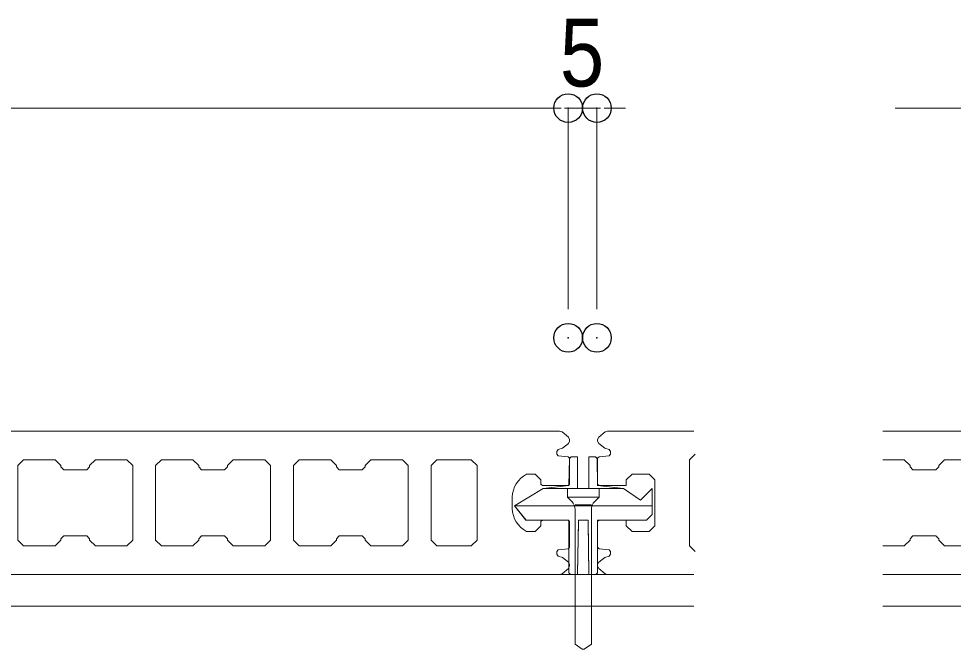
# Model space of a CAD drawing. Units: millimetres, scale not verified. Extents: x -4131 to 4169, y -981 to 998.
# Drawn here: x -3933.9 to -3771.1, y -563.3 to -453.5 of the extents above; entities that cross this region are included whole.
import ezdxf
from ezdxf.enums import TextEntityAlignment as Align

# ---------------------------------------------------------------- set-up
doc = ezdxf.new("R2010")
doc.units = ezdxf.units.MM
doc.header["$LTSCALE"] = 10
doc.header["$PDMODE"] = 32
doc.header["$PDSIZE"] = 5
for name, color, linetype, lineweight in [('0-1_デッキ', 7, 'Continuous', 9), ('0-3_寸法', 7, 'Continuous', 9), ('0-4_一般', 4, 'Continuous', 9), ('0-5_ビス', 2, 'Continuous', 9), ('0-6_0', 7, 'Continuous', 9), ('0-9_根太', 4, 'Continuous', 9), ('0-A_WQCS', 4, 'Continuous', 9)]:
    doc.layers.add(name, color=color, linetype=linetype, lineweight=lineweight)
doc.layers.add('0-7_DEFPOINTS', color=7, linetype='Continuous')
doc.styles.add('ＭＳ Ｐゴシック', font='')
doc.styles.get('ＭＳ Ｐゴシック').set_extended_font_data('MS PGothic')

# ---------------------------------------------------------------- blocks, each defined once
blk = doc.blocks.new('グループ-9-1')
at = {"layer": '0-1_デッキ'}
for points in [[(-37555.5, -2429.4), (-37555.5, -2384.4), (-37558, -2381.7), (-37575.6, -2380.2), (-37578, -2377.4), (-37578, -2372.4), (-37575.7, -2369.2), (-37568, -2366.9), (-37557.5, -2358.5), (-37555.5, -2354.4), (-37555.5, -2351.9), (-37557.5, -2347.8), (-37568.6, -2338.5), (-37573, -2336.9), (-39740.5, -2336.9)], [(-39740.5, -2586.9), (-37573, -2586.9), (-37568.6, -2585.3), (-37557.5, -2576), (-37555.5, -2571.9), (-37555.5, -2569.4), (-37557.5, -2565.4), (-37568, -2556.9), (-37575.7, -2554.7), (-37578, -2551.4), (-37578, -2546.4), (-37575.6, -2543.7), (-37558, -2542.2), (-37555.5, -2539.4), (-37555.5, -2494.4)]]:
    blk.add_lwpolyline(points, dxfattribs=at)
at = {"layer": '0-4_一般', "color": 7}
blk.add_line((-37655.5, -2451.9), (-37655.5, -2471.9), dxfattribs=at)
at = {"layer": '0-4_一般', "color": 1}
for points in [[(-38391.8, -2526.9), (-38391.8, -2524.4), (-38396.8, -2519.4), (-38436.8, -2519.4), (-38441.8, -2524.4), (-38441.8, -2526.9), (-38451.8, -2536.9), (-38506.8, -2536.9), (-38516.8, -2526.9), (-38516.8, -2396.9), (-38506.8, -2386.9), (-38451.8, -2386.9), (-38441.8, -2396.9), (-38441.8, -2399.4), (-38436.8, -2404.4), (-38396.8, -2404.4), (-38391.8, -2399.4), (-38391.8, -2396.9), (-38381.8, -2386.9), (-38326.8, -2386.9), (-38316.8, -2396.9), (-38316.8, -2526.9), (-38326.8, -2536.9), (-38381.8, -2536.9)], [(-38201.8, -2396.9), (-38201.8, -2399.4), (-38196.8, -2404.4), (-38156.8, -2404.4), (-38151.8, -2399.4), (-38151.8, -2396.9), (-38141.8, -2386.9), (-38086.8, -2386.9), (-38076.8, -2396.9), (-38076.8, -2526.9), (-38086.8, -2536.9), (-38141.8, -2536.9), (-38151.8, -2526.9), (-38151.8, -2524.4), (-38156.8, -2519.4), (-38196.8, -2519.4), (-38201.8, -2524.4), (-38201.8, -2526.9), (-38211.8, -2536.9), (-38266.8, -2536.9), (-38276.8, -2526.9), (-38276.8, -2396.9), (-38266.8, -2386.9), (-38211.8, -2386.9)], [(-38026.8, -2536.9), (-38036.8, -2526.9), (-38036.8, -2396.9), (-38026.8, -2386.9), (-37971.8, -2386.9), (-37961.8, -2396.9), (-37961.8, -2399.4), (-37956.8, -2404.4), (-37916.8, -2404.4), (-37911.8, -2399.4), (-37911.8, -2396.9), (-37901.8, -2386.9), (-37846.8, -2386.9), (-37836.8, -2396.9), (-37836.8, -2526.9), (-37846.8, -2536.9), (-37901.8, -2536.9), (-37911.8, -2526.9), (-37911.8, -2524.4), (-37916.8, -2519.4), (-37956.8, -2519.4), (-37961.8, -2524.4), (-37961.8, -2526.9), (-37971.8, -2536.9)], [(-37786.8, -2536.9), (-37796.8, -2526.9), (-37796.8, -2396.9), (-37786.8, -2386.9), (-37726.8, -2386.9), (-37716.8, -2396.9), (-37716.8, -2526.9), (-37726.8, -2536.9)]]:
    blk.add_lwpolyline(points, close=True, dxfattribs=at)
at = {"layer": '0-4_一般', "color": 7}
for points in [[(-37555.5, -2429.4), (-37558, -2431.9), (-37603, -2431.9), (-37605.5, -2429.4), (-37605.5, -2421.9), (-37615.5, -2411.9), (-37630.5, -2411.9)], [(-37630.5, -2511.9), (-37615.5, -2511.9), (-37605.5, -2501.9), (-37605.5, -2494.4), (-37603, -2491.9), (-37558, -2491.9), (-37555.5, -2494.4)]]:
    blk.add_lwpolyline(points, dxfattribs=at)
for centre, start, end in [((-37608.5, -2453.6), 117.9507, 178.0321), ((-37608.5, -2470.3), 181.9679, 242.0493)]:
    blk.add_arc(centre, 47.1, start, end, dxfattribs=at)
blk = doc.blocks.new('グループ-18-1')
at = {"layer": '0-1_デッキ'}
for p, q in [((-37504.9, -2347.8), (-37493.7, -2338.5)), ((-37493.7, -2338.5), (-37489.3, -2336.9)), ((-37489.3, -2336.9), (-37339.2, -2336.9)), ((-37506.8, -2351.9), (-37504.9, -2347.8)), ((-37506.8, -2354.4), (-37506.8, -2351.9)), ((-37504.9, -2358.5), (-37506.8, -2354.4)), ((-37494.3, -2366.9), (-37504.9, -2358.5)), ((-37486.7, -2369.2), (-37494.3, -2366.9)), ((-37486.8, -2380.2), (-37484.3, -2377.4)), ((-37484.3, -2372.4), (-37486.7, -2369.2)), ((-37484.3, -2377.4), (-37484.3, -2372.4)), ((-37336.8, -2376.9), (-37346.8, -2386.9)), ((-37506.8, -2384.4), (-37504.3, -2381.7)), ((-37506.8, -2429.4), (-37506.8, -2384.4)), ((-37504.3, -2381.7), (-37486.8, -2380.2)), ((-37346.8, -2386.9), (-37346.8, -2536.9)), ((-37446.8, -2411.9), (-37456.8, -2421.9)), ((-37456.8, -2421.9), (-37456.8, -2431.9)), ((-37416.8, -2411.9), (-37446.8, -2411.9)), ((-37406.8, -2421.9), (-37416.8, -2411.9)), ((-37406.8, -2501.9), (-37406.8, -2421.9)), ((-37504.3, -2431.9), (-37506.8, -2429.4)), ((-37456.8, -2431.9), (-37504.3, -2431.9)), ((-37506.8, -2494.4), (-37504.3, -2491.9)), ((-37506.8, -2539.4), (-37506.8, -2494.4)), ((-37504.3, -2491.9), (-37456.8, -2491.9)), ((-37456.8, -2491.9), (-37456.8, -2501.9)), ((-37456.8, -2501.9), (-37446.8, -2511.9)), ((-37416.8, -2511.9), (-37406.8, -2501.9)), ((-37446.8, -2511.9), (-37416.8, -2511.9)), ((-37504.3, -2542.2), (-37506.8, -2539.4)), ((-37346.8, -2536.9), (-37336.8, -2546.9)), ((-37486.8, -2543.7), (-37504.3, -2542.2)), ((-37494.3, -2556.9), (-37486.7, -2554.7)), ((-37484.3, -2546.4), (-37486.8, -2543.7)), ((-37486.7, -2554.7), (-37484.3, -2551.4)), ((-37484.3, -2551.4), (-37484.3, -2546.4)), ((-37506.8, -2569.4), (-37504.9, -2565.4)), ((-37506.8, -2571.9), (-37506.8, -2569.4)), ((-37504.9, -2576), (-37506.8, -2571.9)), ((-37504.9, -2565.4), (-37494.3, -2556.9)), ((-37493.7, -2585.3), (-37504.9, -2576)), ((-37489.3, -2586.9), (-37493.7, -2585.3)), ((-37339.2, -2586.9), (-37489.3, -2586.9))]:
    blk.add_line(p, q, dxfattribs=at)
blk = doc.blocks.new('グループ-27-1')
at = {"layer": '0-1_デッキ'}
for p, q in [((-1276.4, 125), (-2672.3, 125)), ((-1272, 123.4), (-1276.4, 125)), ((-1260.8, 114.1), (-1272, 123.4)), ((-1258.9, 110), (-1260.8, 114.1)), ((-1271.4, 95), (-1260.9, 103.4)), ((-1260.9, 103.4), (-1258.9, 107.5)), ((-1258.9, 107.5), (-1258.9, 110)), ((-1281.4, 89.5), (-1279, 92.7)), ((-1281.4, 84.5), (-1281.4, 89.5)), ((-1278.9, 81.8), (-1281.4, 84.5)), ((-1279, 92.7), (-1271.4, 95)), ((-1261.4, 80.2), (-1278.9, 81.8)), ((-2672.3, 75), (-2635.1, 75)), ((-1258.9, 77.5), (-1261.4, 80.2)), ((-1258.9, 32.5), (-1258.9, 77.5)), ((-1258.9, -77.5), (-1258.9, -32.5)), ((-2635.1, -75), (-2672.3, -75)), ((-1278.9, -81.8), (-1261.4, -80.2)), ((-1261.4, -80.2), (-1258.9, -77.5)), ((-1281.4, -84.5), (-1278.9, -81.8)), ((-1281.4, -89.5), (-1281.4, -84.5)), ((-1279, -92.7), (-1281.4, -89.5)), ((-1271.4, -95), (-1279, -92.7)), ((-1260.9, -103.4), (-1271.4, -95)), ((-1258.9, -107.5), (-1260.9, -103.4)), ((-1260.8, -114.1), (-1258.9, -110)), ((-1258.9, -110), (-1258.9, -107.5)), ((-2672.3, -125), (-1276.4, -125)), ((-1276.4, -125), (-1272, -123.4)), ((-1272, -123.4), (-1260.8, -114.1))]:
    blk.add_line(p, q, dxfattribs=at)
at = {"layer": '0-4_一般', "color": 1}
for p, q in [((-2635.1, 75), (-2672.3, 75)), ((-2625.1, 65), (-2635.1, 75)), ((-2565.1, 75), (-2575.1, 65)), ((-2510.1, 75), (-2565.1, 75)), ((-2500.1, 65), (-2510.1, 75)), ((-2625.1, 62.5), (-2625.1, 65)), ((-2620.1, 57.5), (-2625.1, 62.5)), ((-2580.1, 57.5), (-2620.1, 57.5)), ((-2575.1, 62.5), (-2580.1, 57.5)), ((-2575.1, 65), (-2575.1, 62.5)), ((-2500.1, -65), (-2500.1, 65)), ((-2635.1, -75), (-2625.1, -65)), ((-2625.1, -62.5), (-2620.1, -57.5)), ((-2625.1, -65), (-2625.1, -62.5)), ((-2620.1, -57.5), (-2580.1, -57.5)), ((-2580.1, -57.5), (-2575.1, -62.5)), ((-2575.1, -62.5), (-2575.1, -65)), ((-2575.1, -65), (-2565.1, -75)), ((-2510.1, -75), (-2500.1, -65)), ((-2672.3, -75), (-2635.1, -75)), ((-2565.1, -75), (-2510.1, -75))]:
    blk.add_line(p, q, dxfattribs=at)
at = {"layer": '0-4_一般', "color": 7}
blk.add_line((-1358.9, 10), (-1358.9, -10), dxfattribs=at)
at = {"layer": '0-4_一般', "color": 1}
for points in [[(-2340.1, -57.5), (-2380.1, -57.5), (-2385.1, -62.5), (-2385.1, -65), (-2395.1, -75), (-2450.1, -75), (-2460.1, -65), (-2460.1, 65), (-2450.1, 75), (-2395.1, 75), (-2385.1, 65), (-2385.1, 62.5), (-2380.1, 57.5), (-2340.1, 57.5), (-2335.1, 62.5), (-2335.1, 65), (-2325.1, 75), (-2270.1, 75), (-2260.1, 65), (-2260.1, -65), (-2270.1, -75), (-2325.1, -75), (-2335.1, -65), (-2335.1, -62.5)], [(-2095.1, -65), (-2095.1, -62.5), (-2100.1, -57.5), (-2140.1, -57.5), (-2145.1, -62.5), (-2145.1, -65), (-2155.1, -75), (-2210.1, -75), (-2220.1, -65), (-2220.1, 65), (-2210.1, 75), (-2155.1, 75), (-2145.1, 65), (-2145.1, 62.5), (-2140.1, 57.5), (-2100.1, 57.5), (-2095.1, 62.5), (-2095.1, 65), (-2085.1, 75), (-2030.1, 75), (-2020.1, 65), (-2020.1, -65), (-2030.1, -75), (-2085.1, -75)], [(-1905.1, 65), (-1905.1, 62.5), (-1900.1, 57.5), (-1860.1, 57.5), (-1855.1, 62.5), (-1855.1, 65), (-1845.1, 75), (-1790.1, 75), (-1780.1, 65), (-1780.1, -65), (-1790.1, -75), (-1845.1, -75), (-1855.1, -65), (-1855.1, -62.5), (-1860.1, -57.5), (-1900.1, -57.5), (-1905.1, -62.5), (-1905.1, -65), (-1915.1, -75), (-1970.1, -75), (-1980.1, -65), (-1980.1, 65), (-1970.1, 75), (-1915.1, 75)], [(-1730.1, -75), (-1740.1, -65), (-1740.1, 65), (-1730.1, 75), (-1675.1, 75), (-1665.1, 65), (-1665.1, 62.5), (-1660.1, 57.5), (-1620.1, 57.5), (-1615.1, 62.5), (-1615.1, 65), (-1605.1, 75), (-1550.1, 75), (-1540.1, 65), (-1540.1, -65), (-1550.1, -75), (-1605.1, -75), (-1615.1, -65), (-1615.1, -62.5), (-1620.1, -57.5), (-1660.1, -57.5), (-1665.1, -62.5), (-1665.1, -65), (-1675.1, -75)], [(-1490.1, -75), (-1500.1, -65), (-1500.1, 65), (-1490.1, 75), (-1430.1, 75), (-1420.1, 65), (-1420.1, -65), (-1430.1, -75)]]:
    blk.add_lwpolyline(points, close=True, dxfattribs=at)
at = {"layer": '0-4_一般', "color": 7}
for points in [[(-1258.9, 32.5), (-1261.4, 30), (-1306.4, 30), (-1308.9, 32.5), (-1308.9, 40), (-1318.9, 50), (-1333.9, 50)], [(-1333.9, -50), (-1318.9, -50), (-1308.9, -40), (-1308.9, -32.5), (-1306.4, -30), (-1261.4, -30), (-1258.9, -32.5)]]:
    blk.add_lwpolyline(points, dxfattribs=at)
for centre, start, end in [((-1311.8, 8.4), 117.9507, 178.0321), ((-1311.8, -8.4), 181.9679, 242.0493)]:
    blk.add_arc(centre, 47.1, start, end, dxfattribs=at)
blk = doc.blocks.new('シンボル-32')
at = {"layer": '0-5_ビス'}
blk.add_blockref('グループ-27-1', (0, 0), dxfattribs=at)
blk = doc.blocks.new('_DOT')
at = {"layer": '0-6_0'}
for p, q in [((-5, 0), (-10, 0)), ((-2.5, 0), (2.5, 0))]:
    blk.add_line(p, q, dxfattribs=at)
blk = doc.blocks.new('グループ-75-1')
at = {"layer": '0-9_根太'}
for p, q in [((-37009.7, -2586.9), (-34403.6, -2586.9)), ((-37009.7, -2641.9), (-34403.6, -2641.9))]:
    blk.add_line(p, q, dxfattribs=at)
blk = doc.blocks.new('グループ-105-1')
at = {"layer": '0-A_WQCS'}
for p, q in [((-24.1, 164.6), (-24.9, 117.3)), ((-10, 167.5), (-21.1, 167.5)), ((-10, 167.5), (-10, 164.6)), ((-10, 164.6), (-10, 117.3)), ((10, 164.6), (10, 167.5)), ((21.1, 167.5), (10, 167.5)), ((10, 117.3), (10, 164.6)), ((24.9, 117.3), (24.1, 164.6)), ((-70, 112.5), (70, 112.5)), ((120, 82.5), (-120, 82.5)), ((100, 57.5), (120, 82.5)), ((-25, 52.8), (-25, -34.5)), ((-8.4, 52.7), (-9.9, -34.6)), ((9.9, -34.6), (8.4, 52.7)), ((25, -34.5), (25, 52.8)), ((-22, -37.5), (-10, -37.5)), ((-9.9, -34.6), (-10, -37.5)), ((10, -37.5), (9.9, -34.6)), ((10, -37.5), (22, -37.5))]:
    blk.add_line(p, q, dxfattribs=at)
blk.add_lwpolyline([(-120, 112.5), (-100, 92.5), (-70, 112.5), (-24.9, 117.5), (-24.1, 164.6), (-21.1, 167.5), (-10, 167.5), (-10, 112.5), (10, 112.5), (10, 167.5), (21.1, 167.5), (24.1, 164.6), (24.9, 117.5), (70, 112.5), (120, 82.5), (99.5, 57.5), (25, 57.5), (25, -34.5), (22, -37.5), (10, -37.5), (8.3, 57.5), (-8.3, 57.5), (-10, -37.5), (-22, -37.5), (-25, -34.5), (-25, 57.5), (-110, 57.5), (-120, 67.5)], close=True, dxfattribs=at)
for centre, start, end in [((-21.1, 164.5), 90, 179), ((21.1, 164.5), 1, 90), ((-22, -34.5), 180, 270), ((22, -34.5), 270, 0)]:
    blk.add_arc(centre, 3, start, end, dxfattribs=at)
blk = doc.blocks.new('グループ-106-1')
at = {"layer": '0-A_WQCS'}
for p, q in [((27.5, 112.5), (27.5, 97.5)), ((27.5, 97.5), (-27.5, 97.5)), ((-27.5, 97.5), (-20, 90)), ((14.1, 84.1), (-14.1, 84.1)), ((27.5, 97.5), (19.9, 90)), ((-14.1, 75.8), (-14.1, -158.5)), ((14.1, 75.8), (14.1, -158.5)), ((-14.1, -158.5), (-1.8, -167.1)), ((-1.8, -167.1), (0, -167.5))]:
    blk.add_line(p, q, dxfattribs=at)
for points in [[(27.5, 112.5), (-27.5, 112.5), (-27.5, 97.5)], [(0, -167.5), (1.8, -167.1), (14.1, -158.5)]]:
    blk.add_lwpolyline(points, dxfattribs=at)
for centre, start, end in [((-34.1, 75.8), 0, 45), ((34.1, 75.8), 135, 180)]:
    blk.add_arc(centre, 20, start, end, dxfattribs=at)
blk = doc.blocks.new('グループ-107-1')
at = {"layer": '0-A_WQCS'}
for name in ['グループ-105-1', 'グループ-106-1']:
    blk.add_blockref(name, (0, 0), dxfattribs=at)
blk = doc.blocks.new('WQCS2016断')
at = {"layer": '0-A_WQCS'}
blk.add_blockref('グループ-107-1', (0, 0), dxfattribs=at)

msp = doc.modelspace()

# ---------------------------------------------------------------- linework, layer by layer
at = {"layer": '0-3_寸法'}
for p, q in [((-4055.65, -469.05), (-3840.66, -469.05)), ((-3840.66, -469.05), (-3843.16, -469.05)), ((-3838.15, -504.05), (-3838.15, -469.05)), ((-3838.15, -504.05), (-3838.15, -469.05)), ((-3838.15, -469.05), (-3833.15, -469.05)), ((-3833.15, -504.05), (-3833.15, -469.05)), ((-3830.65, -469.05), (-3828.15, -469.05))]:
    msp.add_line(p, q, dxfattribs=at)
at = {"layer": '0-3_寸法', "color": 4}
msp.add_lwpolyline([(-3637.22, -504.05), (-3637.22, -469.05), (-3781.21, -469.05)], dxfattribs=at)
at = {"layer": '0-7_DEFPOINTS'}
for p in [(-3838.15, -469.05), (-3833.15, -469.05), (-3838.15, -509.05), (-3833.15, -509.05)]:
    msp.add_point(p, dxfattribs=at)
at = {"layer": '0-9_根太'}
for p, q in [((-3816.27, -550.3), (-4053.15, -550.3)), ((-3816.27, -555.8), (-4053.15, -555.8))]:
    msp.add_line(p, q, dxfattribs=at)

# ---------------------------------------------------------------- block references
at = {"layer": '0-1_デッキ', "xscale": 0.1, "yscale": 0.1}
for name, p in [('グループ-18-1', (-82.35, -291.6)), ('シンボル-32', (-3516.08, -537.8))]:
    msp.add_blockref(name, p, dxfattribs=at)
at = {"layer": '0-3_寸法', "xscale": 0.2503723, "yscale": 0.2503723}
msp.add_blockref('_DOT', (-3838.15, -469.05), dxfattribs=at)
msp.add_blockref('_DOT', (-3838.15, -469.05), dxfattribs=at)
at = {"layer": '0-3_寸法', "xscale": 0.2503723, "yscale": 0.2503723, "rotation": 180}
msp.add_blockref('_DOT', (-3833.15, -469.05), dxfattribs=at)
at = {"layer": '0-5_ビス', "xscale": 0.1, "yscale": 0.1}
msp.add_blockref('グループ-9-1', (-82.35, -291.6), dxfattribs=at)
at = {"layer": '0-9_根太', "xscale": 0.1, "yscale": 0.1}
msp.add_blockref('グループ-75-1', (-82.35, -291.6), dxfattribs=at)
at = {"layer": '0-A_WQCS', "xscale": -0.1, "yscale": 0.1}
msp.add_blockref('WQCS2016断', (-3835.53, -546.55), dxfattribs=at)

# ---------------------------------------------------------------- texts
at = {"layer": '0-3_寸法', "style": 'ＭＳ Ｐゴシック', "width": 0.9}
msp.add_text('5', height=11.8, dxfattribs=at).set_placement((-3839.6, -468.82), align=Align.BOTTOM_LEFT)

doc.saveas('drawing.dxf')
